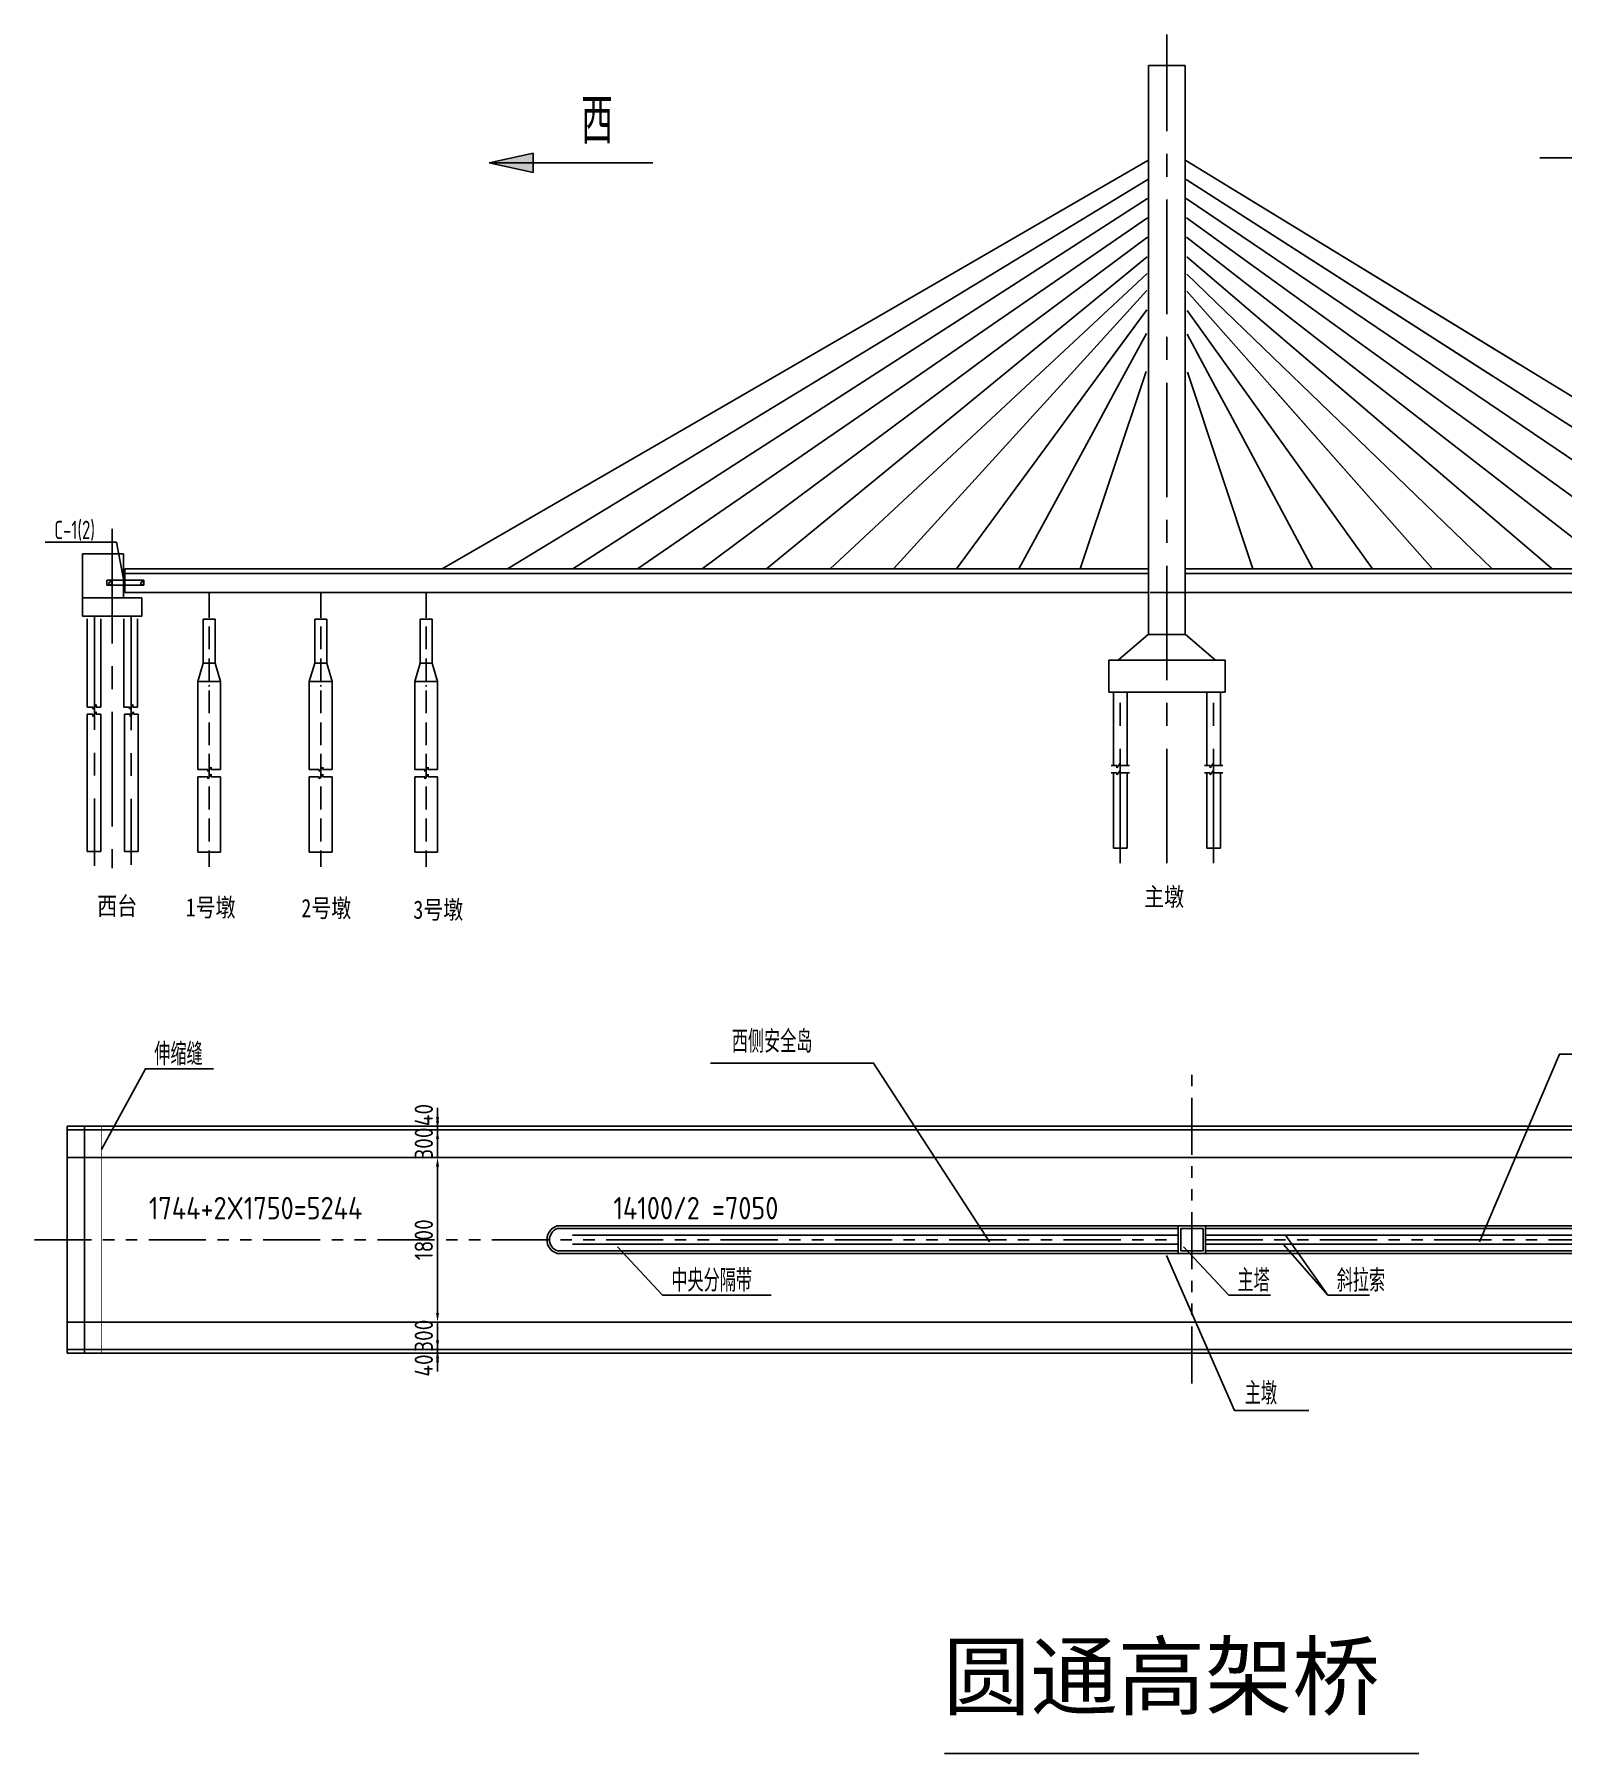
# Model space of a CAD drawing. Extents: x -60459 to 104780, y -18192 to 12827.
# Drawn here: x -19311 to -2605, y -16616 to 2171 of the extents above; entities that cross this region are included whole.
import ezdxf

# ---------------------------------------------------------------- set-up
doc = ezdxf.new("R2010")
doc.units = 0
doc.header["$LTSCALE"] = 1000
doc.header["$MEASUREMENT"] = 0
for name, pattern in [('CENTER', [2, 1.25, -0.25, 0.25, -0.25]), ('CENTERX2', [101.6, 63.5, -12.7, 12.7, -12.7]), ('DASH', [0.35, 0.25, -0.1]), ('DOT', [0.25, 0, -0.25]), ('PHANTOM2', [1.25, 0.625, -0.125, 0.125, -0.125, 0.125, -0.125])]:
    doc.linetypes.add(name, pattern=pattern)
for name, color, linetype in [('1', 1, 'Continuous'), ('3应力测点', 3, 'Continuous'), ('5', 6, 'CENTER'), ('CENT-1', 6, 'CENTER'), ('D', 154, 'Continuous'), ('ht', 3, 'Continuous'), ('TEXT', 152, 'Continuous'), ('wz', 1, 'Continuous'), ('XL-ZD-DLJB', 7, 'Continuous'), ('中心线', 6, 'CENTER')]:
    doc.layers.add(name, color=color, linetype=linetype)
doc.styles.add('HZ', font='', dxfattribs={"width": 0.8})
doc.styles.add('HZTXT', font='', dxfattribs={"width": 0.8})
doc.styles.add('st', font='')
doc.styles.get("Standard").update_dxf_attribs({"font": 'gbenor.shx', "bigfont": 'gbcbig.shx'})
doc.styles.add('TSSD_Label', font='Tssdeng.shx', dxfattribs={"width": 0.7, "bigfont": 'hztxt.shx'})
doc.styles.get('HZ').set_extended_font_data('SimSun')
doc.styles.get('HZTXT').set_extended_font_data('FangSong_GB2312')
doc.styles.get('st').set_extended_font_data('SimSun')
doc.dimstyles.get("Standard").update_dxf_attribs({"dimscale": 100, "dimtxt": 2, "dimasz": 1, "dimexe": 0.5, "dimexo": 2, "dimgap": 0.5, "dimtad": 1, "dimdec": 0, "dimzin": 0, "dimdsep": 46, "dimtxsty": 'Standard', "dimcen": 0.09, "dimadec": 0, "dimazin": 0, "dimtfac": 1, "dimtdec": 0, "dimtix": 1, "dimtmove": 2, "dimatfit": 3, "dimfxl": 1, "dimtolj": 1, "dimtzin": 0, "dimarcsym": 0})

# ---------------------------------------------------------------- blocks, each defined once
blk = doc.blocks.new('*D34')
at = {"layer": 'Defpoints', "color": 0, "transparency": 16777216}
for p in [(-15458, -9760), (-15458, -9800), (-14904, -9800)]:
    blk.add_point(p, dxfattribs=at)
at = {"layer": 'ht', "color": 0, "lineweight": -2, "transparency": 16777216}
for p, q in [((-14904, -9660), (-14904, -9560)), ((-15258, -9760), (-14854, -9760)), ((-14904, -9760), (-14904, -9800)), ((-15258, -9800), (-14854, -9800)), ((-14904, -9900), (-14904, -10000))]:
    blk.add_line(p, q, dxfattribs=at)
at = {"layer": 'ht', "color": 0, "transparency": 16777216}
for points in [[(-14920, -9660), (-14887, -9660), (-14904, -9760)], [(-14920, -9900), (-14887, -9900), (-14904, -9800)]]:
    blk.add_solid(points, dxfattribs=at)
at = {"layer": 'ht', "color": 0, "transparency": 16777216, "insert": (-15054, -9638), "char_height": 200, "attachment_point": 5, "rotation": 90}
blk.add_mtext('\\A1;40', dxfattribs=at)
blk = doc.blocks.new('*D35')
at = {"layer": 'Defpoints', "color": 0, "transparency": 16777216}
for p in [(-15458, -9800), (-15233, -10100), (-14904, -10100)]:
    blk.add_point(p, dxfattribs=at)
at = {"layer": 'ht', "color": 0, "lineweight": -2, "transparency": 16777216}
for p, q in [((-14904, -9700), (-14904, -9600)), ((-15258, -9800), (-14854, -9800)), ((-14904, -9800), (-14904, -10100)), ((-15033, -10100), (-14854, -10100)), ((-14904, -10200), (-14904, -10300))]:
    blk.add_line(p, q, dxfattribs=at)
at = {"layer": 'ht', "color": 0, "transparency": 16777216}
for points in [[(-14920, -9700), (-14887, -9700), (-14904, -9800)], [(-14920, -10200), (-14887, -10200), (-14904, -10100)]]:
    blk.add_solid(points, dxfattribs=at)
at = {"layer": 'ht', "color": 0, "transparency": 16777216, "insert": (-15054, -9950), "char_height": 200, "attachment_point": 5, "rotation": 90}
blk.add_mtext('\\A1;300', dxfattribs=at)
blk = doc.blocks.new('*D36')
at = {"layer": 'Defpoints', "color": 0, "transparency": 16777216}
for p in [(-15233, -10100), (-15255, -11900), (-14904, -11900)]:
    blk.add_point(p, dxfattribs=at)
at = {"layer": 'ht', "color": 0, "lineweight": -2, "transparency": 16777216}
for p, q in [((-15033, -10100), (-14854, -10100)), ((-14904, -10200), (-14904, -11800)), ((-15055, -11900), (-14854, -11900))]:
    blk.add_line(p, q, dxfattribs=at)
at = {"layer": 'ht', "color": 0, "transparency": 16777216}
for points in [[(-14920, -10200), (-14887, -10200), (-14904, -10100)], [(-14920, -11800), (-14887, -11800), (-14904, -11900)]]:
    blk.add_solid(points, dxfattribs=at)
at = {"layer": 'ht', "color": 0, "transparency": 16777216, "insert": (-15054, -11000), "char_height": 200, "attachment_point": 5, "rotation": 90}
blk.add_mtext('\\A1;1800', dxfattribs=at)
blk = doc.blocks.new('*D37')
at = {"layer": 'Defpoints', "color": 0, "transparency": 16777216}
for p in [(-15255, -11900), (-15223, -12200), (-14904, -12200)]:
    blk.add_point(p, dxfattribs=at)
at = {"layer": 'ht', "color": 0, "lineweight": -2, "transparency": 16777216}
for p, q in [((-14904, -11800), (-14904, -11700)), ((-15055, -11900), (-14854, -11900)), ((-14904, -11900), (-14904, -12200)), ((-15023, -12200), (-14854, -12200)), ((-14904, -12300), (-14904, -12400))]:
    blk.add_line(p, q, dxfattribs=at)
at = {"layer": 'ht', "color": 0, "transparency": 16777216}
for points in [[(-14920, -11800), (-14887, -11800), (-14904, -11900)], [(-14920, -12300), (-14887, -12300), (-14904, -12200)]]:
    blk.add_solid(points, dxfattribs=at)
at = {"layer": 'ht', "color": 0, "transparency": 16777216, "insert": (-15054, -12050), "char_height": 200, "attachment_point": 5, "rotation": 90}
blk.add_mtext('\\A1;300', dxfattribs=at)
blk = doc.blocks.new('*D38')
at = {"layer": 'Defpoints', "color": 0, "transparency": 16777216}
for p in [(-15223, -12200), (-15215, -12240), (-14904, -12240)]:
    blk.add_point(p, dxfattribs=at)
at = {"layer": 'ht', "color": 0, "lineweight": -2, "transparency": 16777216}
for p, q in [((-14904, -12100), (-14904, -12000)), ((-15023, -12200), (-14854, -12200)), ((-14904, -12200), (-14904, -12240)), ((-15015, -12240), (-14854, -12240)), ((-14904, -12340), (-14904, -12440))]:
    blk.add_line(p, q, dxfattribs=at)
at = {"layer": 'ht', "color": 0, "transparency": 16777216}
for points in [[(-14920, -12100), (-14887, -12100), (-14904, -12200)], [(-14920, -12340), (-14887, -12340), (-14904, -12240)]]:
    blk.add_solid(points, dxfattribs=at)
at = {"layer": 'ht', "color": 0, "transparency": 16777216, "insert": (-15054, -12375), "char_height": 200, "attachment_point": 5, "rotation": 90}
blk.add_mtext('\\A1;40', dxfattribs=at)

msp = doc.modelspace()

# ---------------------------------------------------------------- hatches: boundary and pattern name
at = {"layer": 'XL-ZD-DLJB'}
h = msp.add_hatch(color=256, dxfattribs=at)
h.paths.add_polyline_path([(-13857.5, 661.8), (-13857.5, 766.9), (-14339.7, 766.9)])
h.paths.add_polyline_path([(-13857.5, 766.9), (-13857.5, 872), (-14339.7, 766.9)])

# ---------------------------------------------------------------- linework, layer by layer
at = {"layer": '1', "color": 0}
for p, q in [((-6730.3, 1832.5), (-7130.3, 1832.5)), ((-6730.3, 1832.5), (-7130.3, 1832.5)), ((-6730.3, 1832.5), (-7130.3, 1832.5)), ((-6730.3, 1832.5), (-7130.3, 1832.5)), ((-18784.9, -3505.6), (-18336.2, -3505.6)), ((-18586.2, -3505.6), (-18336.2, -3505.6)), ((-18586.2, -3505.6), (-18336.2, -3505.6)), ((-18586.2, -3505.6), (-18336.2, -3505.6)), ((-18134.9, -3986.1), (-18784.9, -3986.1)), ((-18784.9, -3986.1), (-18784.9, -4186.1)), ((-18134.9, -3986.1), (-18784.9, -3986.1)), ((-18784.9, -3986.1), (-18784.9, -4186.1)), ((-18134.9, -3986.1), (-18784.9, -3986.1)), ((-18784.9, -3986.1), (-18784.9, -4186.1)), ((-18134.9, -3986.1), (-18784.9, -3986.1)), ((-18784.9, -3986.1), (-18784.9, -4186.1)), ((-18134.9, -3986.1), (-18134.9, -4186.1)), ((-18134.9, -3986.1), (-18134.9, -4186.1)), ((-18134.9, -3986.1), (-18134.9, -4186.1)), ((-18134.9, -3986.1), (-18134.9, -4186.1)), ((-18134.9, -4186.1), (-18784.9, -4186.1)), ((-18134.9, -4186.1), (-18784.9, -4186.1)), ((-18134.9, -4186.1), (-18784.9, -4186.1)), ((-18134.9, -4186.1), (-18784.9, -4186.1)), ((-18732.7, -4217), (-18732.7, -5178.9)), ((-18732.7, -4217), (-18732.7, -5178.9)), ((-18732.7, -4217), (-18732.7, -5178.9)), ((-18732.7, -4217), (-18732.7, -5178.9)), ((-18582.7, -4217), (-18582.7, -5178.9)), ((-18582.7, -4217), (-18582.7, -5178.9)), ((-18582.7, -4217), (-18582.7, -5178.9)), ((-18582.7, -4217), (-18582.7, -5178.9)), ((-18332.7, -4217), (-18332.7, -5178.9)), ((-18332.7, -4217), (-18332.7, -5178.9)), ((-18332.7, -4217), (-18332.7, -5178.9)), ((-18332.7, -4217), (-18332.7, -5178.9)), ((-18182.7, -4217), (-18182.7, -5178.9)), ((-18182.7, -4217), (-18182.7, -5178.9)), ((-18182.7, -4217), (-18182.7, -5178.9)), ((-18182.7, -4217), (-18182.7, -5178.9)), ((-17466.3, -4219.8), (-17334.3, -4219.8)), ((-17466.3, -4219.8), (-17334.3, -4219.8)), ((-17466.3, -4219.8), (-17334.3, -4219.8)), ((-17466.3, -4219.8), (-17334.3, -4219.8)), ((-16246.4, -4219.8), (-16114.5, -4219.8)), ((-16246.4, -4219.8), (-16114.5, -4219.8)), ((-16246.4, -4219.8), (-16114.5, -4219.8)), ((-16246.4, -4219.8), (-16114.5, -4219.8)), ((-15093.4, -4219.8), (-14961.5, -4219.8)), ((-15093.4, -4219.8), (-14961.5, -4219.8)), ((-15093.4, -4219.8), (-14961.5, -4219.8)), ((-15093.4, -4219.8), (-14961.5, -4219.8)), ((-6295.3, -4667.5), (-7565.3, -4667.5)), ((-7565.3, -5017.5), (-7565.3, -4667.5)), ((-6295.3, -4667.5), (-7565.3, -4667.5)), ((-7565.3, -5017.5), (-7565.3, -4667.5)), ((-6295.3, -4667.5), (-7565.3, -4667.5)), ((-7565.3, -5017.5), (-7565.3, -4667.5)), ((-6295.3, -4667.5), (-7565.3, -4667.5)), ((-7565.3, -5017.5), (-7565.3, -4667.5)), ((-6295.3, -5017.5), (-6295.3, -4667.5)), ((-6295.3, -5017.5), (-6295.3, -4667.5)), ((-6295.3, -5017.5), (-6295.3, -4667.5)), ((-6295.3, -5017.5), (-6295.3, -4667.5)), ((-17334.3, -4700.3), (-17466.3, -4700.3)), ((-17334.3, -4700.3), (-17466.3, -4700.3)), ((-17334.3, -4700.3), (-17466.3, -4700.3)), ((-17334.3, -4700.3), (-17466.3, -4700.3)), ((-16114.5, -4700.3), (-16246.4, -4700.3)), ((-16114.5, -4700.3), (-16246.4, -4700.3)), ((-16114.5, -4700.3), (-16246.4, -4700.3)), ((-16114.5, -4700.3), (-16246.4, -4700.3)), ((-14961.5, -4700.3), (-15093.4, -4700.3)), ((-14961.5, -4700.3), (-15093.4, -4700.3)), ((-14961.5, -4700.3), (-15093.4, -4700.3)), ((-14961.5, -4700.3), (-15093.4, -4700.3)), ((-17525.3, -4900.3), (-17525.3, -5862.2)), ((-17525.3, -4900.3), (-17525.3, -5862.2)), ((-17275.3, -4900.3), (-17525.3, -4900.3)), ((-17525.3, -4900.3), (-17525.3, -5862.2)), ((-17275.3, -4900.3), (-17525.3, -4900.3)), ((-17525.3, -4900.3), (-17525.3, -5862.2)), ((-17275.3, -4900.3), (-17525.3, -4900.3)), ((-17275.3, -4900.3), (-17275.3, -5862.2)), ((-17275.3, -4900.3), (-17275.3, -5862.2)), ((-17275.3, -4900.3), (-17275.3, -5862.2)), ((-16305.5, -4900.3), (-16305.5, -5862.2)), ((-16305.5, -4900.3), (-16305.5, -5862.2)), ((-16055.5, -4900.3), (-16305.5, -4900.3)), ((-16305.5, -4900.3), (-16305.5, -5862.2)), ((-16055.5, -4900.3), (-16305.5, -4900.3)), ((-16305.5, -4900.3), (-16305.5, -5862.2)), ((-16055.5, -4900.3), (-16305.5, -4900.3)), ((-16055.5, -4900.3), (-16055.5, -5862.2)), ((-16055.5, -4900.3), (-16055.5, -5862.2)), ((-16055.5, -4900.3), (-16055.5, -5862.2)), ((-15152.4, -4900.3), (-15152.4, -5862.2)), ((-15152.4, -4900.3), (-15152.4, -5862.2)), ((-14902.4, -4900.3), (-15152.4, -4900.3)), ((-15152.4, -4900.3), (-15152.4, -5862.2)), ((-14902.4, -4900.3), (-15152.4, -4900.3)), ((-15152.4, -4900.3), (-15152.4, -5862.2)), ((-14902.4, -4900.3), (-15152.4, -4900.3)), ((-14902.4, -4900.3), (-14902.4, -5862.2)), ((-14902.4, -4900.3), (-14902.4, -5862.2)), ((-14902.4, -4900.3), (-14902.4, -5862.2)), ((-6295.3, -5017.5), (-7565.3, -5017.5)), ((-6295.3, -5017.5), (-7565.3, -5017.5)), ((-6295.3, -5017.5), (-7565.3, -5017.5)), ((-6295.3, -5017.5), (-7565.3, -5017.5)), ((-7515.3, -5819.5), (-7515.3, -5017.5)), ((-7515.3, -5819.5), (-7515.3, -5017.5)), ((-7515.3, -5819.5), (-7515.3, -5017.5)), ((-7515.3, -5819.5), (-7515.3, -5017.5)), ((-7365.3, -5819.5), (-7365.3, -5017.5)), ((-7365.3, -5819.5), (-7365.3, -5017.5)), ((-7365.3, -5819.5), (-7365.3, -5017.5)), ((-7365.3, -5819.5), (-7365.3, -5017.5)), ((-6495.3, -5819.5), (-6495.3, -5017.5)), ((-6495.3, -5819.5), (-6495.3, -5017.5)), ((-6495.3, -5819.5), (-6495.3, -5017.5)), ((-6495.3, -5819.5), (-6495.3, -5017.5)), ((-6345.3, -5819.5), (-6345.3, -5017.5)), ((-6345.3, -5819.5), (-6345.3, -5017.5)), ((-6345.3, -5819.5), (-6345.3, -5017.5)), ((-6345.3, -5819.5), (-6345.3, -5017.5)), ((-18732.7, -5258.4), (-18732.7, -6757.6)), ((-18582.7, -5258.4), (-18582.7, -6757.6)), ((-18325.8, -5258.4), (-18325.8, -6082.2)), ((-18325.8, -5258.4), (-18325.8, -6082.2)), ((-18325.8, -5258.4), (-18325.8, -6082.2)), ((-18325.8, -5258.4), (-18325.8, -6757.6)), ((-18175.8, -5258.4), (-18175.8, -6082.2)), ((-18175.8, -5258.4), (-18175.8, -6082.2)), ((-18175.8, -5258.4), (-18175.8, -6082.2)), ((-18175.8, -5258.4), (-18175.8, -6757.6)), ((-17525.3, -5941.7), (-17525.3, -6765.5)), ((-17525.3, -5941.7), (-17525.3, -6765.5)), ((-17525.3, -5941.7), (-17525.3, -6765.5)), ((-17525.3, -5941.7), (-17525.3, -6765.5)), ((-17275.3, -5941.7), (-17275.3, -6765.5)), ((-17275.3, -5941.7), (-17275.3, -6765.5)), ((-17275.3, -5941.7), (-17275.3, -6765.5)), ((-17275.3, -5941.7), (-17275.3, -6765.5)), ((-16305.5, -5941.7), (-16305.5, -6765.5)), ((-16305.5, -5941.7), (-16305.5, -6765.5)), ((-16305.5, -5941.7), (-16305.5, -6765.5)), ((-16305.5, -5941.7), (-16305.5, -6765.5)), ((-16055.5, -5941.7), (-16055.5, -6765.5)), ((-16055.5, -5941.7), (-16055.5, -6765.5)), ((-16055.5, -5941.7), (-16055.5, -6765.5)), ((-16055.5, -5941.7), (-16055.5, -6765.5)), ((-15152.4, -5941.7), (-15152.4, -6765.5)), ((-15152.4, -5941.7), (-15152.4, -6765.5)), ((-15152.4, -5941.7), (-15152.4, -6765.5)), ((-15152.4, -5941.7), (-15152.4, -6765.5)), ((-14902.4, -5941.7), (-14902.4, -6765.5)), ((-14902.4, -5941.7), (-14902.4, -6765.5)), ((-14902.4, -5941.7), (-14902.4, -6765.5)), ((-14902.4, -5941.7), (-14902.4, -6765.5)), ((-7515.1, -6722.7), (-7515.1, -5898.9)), ((-7515.1, -6722.7), (-7515.1, -5898.9)), ((-7515.1, -6722.7), (-7515.1, -5898.9)), ((-7515.1, -6722.7), (-7515.1, -5898.9)), ((-7365.3, -6722.7), (-7365.3, -5898.9)), ((-7365.3, -6722.7), (-7365.3, -5898.9)), ((-7365.3, -6722.7), (-7365.3, -5898.9)), ((-7365.3, -6722.7), (-7365.3, -5898.9)), ((-6495.1, -6722.7), (-6495.1, -5898.9)), ((-6495.1, -6722.7), (-6495.1, -5898.9)), ((-6495.1, -6722.7), (-6495.1, -5898.9)), ((-6495.1, -6722.7), (-6495.1, -5898.9)), ((-6345.3, -6722.7), (-6345.3, -5898.9)), ((-6345.3, -6722.7), (-6345.3, -5898.9)), ((-6345.3, -6722.7), (-6345.3, -5898.9)), ((-6345.3, -6722.7), (-6345.3, -5898.9)), ((-18582.7, -6757.6), (-18732.7, -6757.6)), ((-18582.7, -6757.6), (-18732.7, -6757.6)), ((-18582.7, -6757.6), (-18732.7, -6757.6)), ((-18582.7, -6757.6), (-18732.7, -6757.6)), ((-18175.8, -6757.6), (-18325.8, -6757.6)), ((-7365.3, -6722.7), (-7515.3, -6722.7)), ((-7365.3, -6722.7), (-7515.3, -6722.7)), ((-7365.3, -6722.7), (-7515.3, -6722.7)), ((-7365.3, -6722.7), (-7515.3, -6722.7)), ((-6345.3, -6722.7), (-6495.3, -6722.7)), ((-6345.3, -6722.7), (-6495.3, -6722.7)), ((-6345.3, -6722.7), (-6495.3, -6722.7)), ((-6345.3, -6722.7), (-6495.3, -6722.7))]:
    msp.add_line(p, q, dxfattribs=at)
at = {"layer": '3应力测点'}
for p, q in [((-18411.3, -3375.8), (-19194.2, -3375.8)), ((-18331.4, -3800.2), (-18411.3, -3375.8))]:
    msp.add_line(p, q, dxfattribs=at)
at = {"layer": '5', "color": 0}
for p, q in [((-18459.9, -3233.2), (-18459.9, -6210.8)), ((-18459.9, -3233.2), (-18459.9, -6210.8)), ((-18459.9, -3233.2), (-18459.9, -6938.7)), ((-18654.2, -4178.2), (-18654.2, -6913.2)), ((-18251.8, -4182), (-18251.8, -6903.6))]:
    msp.add_line(p, q, dxfattribs=at)
at = {"layer": '5', "color": 0, "linetype": 'DASH'}
for p, q in [((-17400.3, -3947.3), (-17400.3, -6924.9)), ((-17400.3, -3947.3), (-17400.3, -6924.9)), ((-17400.3, -3947.3), (-17400.3, -6924.9)), ((-16180.5, -3947.3), (-16180.5, -6924.9)), ((-16180.5, -3947.3), (-16180.5, -6924.9)), ((-16180.5, -3947.3), (-16180.5, -6924.9)), ((-15027.4, -3947.3), (-15027.4, -6924.9)), ((-15027.4, -3947.3), (-15027.4, -6924.9)), ((-15027.4, -3947.3), (-15027.4, -6924.9))]:
    msp.add_line(p, q, dxfattribs=at)
at = {"layer": '5', "color": 0, "linetype": 'DOT'}
for p, q in [((-17400.3, -3947.3), (-17400.3, -6924.9)), ((-16180.5, -3947.3), (-16180.5, -6924.9)), ((-15027.4, -3947.3), (-15027.4, -6924.9))]:
    msp.add_line(p, q, dxfattribs=at)
at = {"layer": 'CENT-1', "color": 0}
for p, q in [((-6930.3, -6884.8), (-6930.3, 2171.2)), ((-6930.3, -6884.8), (-6930.3, 2171.2)), ((-6930.3, -6884.8), (-6930.3, 2171.2)), ((-6930.3, -6884.8), (-6930.3, 2171.2)), ((-7440.3, -6884.8), (-7440.3, -5017.5)), ((-7440.3, -6884.8), (-7440.3, -5017.5)), ((-7440.3, -6884.8), (-7440.3, -5017.5)), ((-7440.3, -6884.8), (-7440.3, -5017.5)), ((-6420.3, -6884.8), (-6420.3, -5017.5)), ((-6420.3, -6884.8), (-6420.3, -5017.5)), ((-6420.3, -6884.8), (-6420.3, -5017.5)), ((-6420.3, -6884.8), (-6420.3, -5017.5))]:
    msp.add_line(p, q, dxfattribs=at)
at = {"layer": 'D', "color": 0}
for p, q in [((-12350.3, -2221.9), (-7138.3, 791.8)), ((-3076.7, -1435.9), (-6722.3, 791.8)), ((-1790.4, -2221.9), (-6722.3, 791.8)), ((-7139.9, 585.1), (-14138.4, -3669.1)), ((-6720.7, 585.1), (-3374.2, -1559.4)), ((-13426.2, -3669.1), (-7141.5, 377.1)), ((-741.3, -3669.1), (-6719.1, 377.1)), ((-6253, 285.4), (-81.9, -3669.1)), ((-7143.1, 167.3), (-12716.6, -3669.1)), ((-6717.5, 167.3), (-3867.7, -1890.4)), ((-12010.2, -3669.1), (-7144.7, -45)), ((-4344.6, -1890.4), (-6715.8, -45)), ((-7146.4, -261), (-11307.4, -3669.1)), ((-6714.2, -261), (-2720.8, -3669.1)), ((-6714.2, -261), (-2720.8, -3669.1)), ((-6714.2, -261), (-2720.8, -3669.1)), ((-6714.2, -261), (-2720.8, -3669.1)), ((-10612.1, -3669.1), (-7147.8, -441.5)), ((-10612.1, -3669.1), (-7147.8, -441.5)), ((-3375.8, -3669.1), (-6712.7, -448.8)), ((-3375.8, -3669.1), (-6712.7, -448.8)), ((-3375.8, -3669.1), (-6712.7, -448.8)), ((-3375.8, -3669.1), (-6712.7, -448.8)), ((-7149.2, -629.2), (-8093.7, -1666.1)), ((-6711.3, -636.3), (-6003.5, -1435.9)), ((-6711.3, -636.3), (-6003.5, -1435.9)), ((-7150.8, -838.9), (-7828.3, -1760.4)), ((-7150.8, -838.9), (-7589.8, -1435.9)), ((-6709.7, -846), (-6052.9, -1760.4)), ((-7513.1, -1760.4), (-7152.8, -1098)), ((-6398.7, -1683.3), (-6707.7, -1105.3)), ((-6003.5, -1435.9), (-4027, -3669.1)), ((-8093.7, -1666.1), (-9918.2, -3669.1)), ((-7156, -1511.4), (-7880.2, -3669.1)), ((-6704.5, -1520.5), (-5992.8, -3669.1)), ((-6243.8, -1973.1), (-6398.7, -1683.3)), ((-7828.3, -1760.4), (-8167.6, -2221.9)), ((-7828.3, -1760.4), (-7923.9, -1890.4)), ((-7764.1, -2221.9), (-7513.1, -1760.4)), ((-6052.9, -1760.4), (-5721.3, -2221.9)), ((-5766.8, -1703.4), (-4027, -3669.1)), ((-5337.1, -3669.1), (-6243.8, -1973.1)), ((-2059, -3669.1), (-4344.6, -1890.4)), ((-3867.7, -1890.4), (-1404.3, -3669.1)), ((-14853.1, -3669.1), (-12350.3, -2221.9)), ((-8167.6, -2221.9), (-9231.6, -3669.1)), ((-8167.6, -2221.9), (-9231.6, -3669.1)), ((-8551.2, -3669.1), (-7764.1, -2221.9)), ((-5721.3, -2221.9), (-4681.9, -3669.1))]:
    msp.add_line(p, q, dxfattribs=at)
at = {"layer": 'ht', "color": 0}
for points in [[(-18578.5, -10013.8), (-18095.9, -9132.6), (-17354.3, -9132.6)], [(-18952.1, -9760), (391.9, -9760)], [(-18952.1, -12240), (-18952.1, -9760)], [(-18761.7, -12240), (-18761.7, -9760)], [(-18952.1, -9800), (391.9, -9800)], [(-18952.1, -10100), (391.9, -10100)], [(-13595.1, -10850), (391.9, -10850), (391.9, -11150), (-13595.1, -11150)], [(-13591, -10877.6), (-6808.1, -10877.6)], [(-6508.1, -10877.6), (274.9, -10877.6)], [(-13428.6, -10950), (-6808.1, -10950)], [(-13428.6, -11050), (-6808.1, -11050)], [(-12937.2, -11078.6), (-12443.7, -11606.9), (-11257.1, -11606.9)], [(-6508.1, -10950), (235.8, -10950)], [(-6508.1, -11050), (235.8, -11050)], [(-5661.2, -11050), (-5170.1, -11606.9), (-4715.1, -11606.9)], [(-5170.1, -11606.9), (-5634.1, -10950)], [(-6808.1, -11122.3), (-13591, -11122.3)], [(274.9, -11122.3), (-6508.1, -11122.3)], [(-18952.1, -11900), (391.9, -11900)], [(-18952.1, -12200), (391.9, -12200)], [(-18952.1, -12240), (391.9, -12240)], [(-9360.3, -16615.6), (-4177.8, -16615.6)]]:
    msp.add_lwpolyline(points, dxfattribs=at)
at = {"layer": 'ht', "color": 0, "linetype": 'PHANTOM2'}
for points in [[(-6658.1, -12572.9), (-6658.1, -9173.6)], [(-19310.6, -11000), (-6808.1, -11000)], [(-6508.1, -11000), (391.9, -11000)]]:
    msp.add_lwpolyline(points, dxfattribs=at)
at = {"layer": 'ht', "color": 0, "const_width": 10}
msp.add_lwpolyline([(-18578.5, -12240), (-18578.5, -9760)], dxfattribs=at)
at = {"layer": 'ht', "color": 0}
for points in [[(-6808.1, -11150), (-6508.1, -11150), (-6508.1, -10850), (-6808.1, -10850)], [(-6780.4, -11122.3), (-6535.8, -11122.3), (-6535.8, -10877.6), (-6780.4, -10877.6)]]:
    msp.add_lwpolyline(points, close=True, dxfattribs=at)
for radius, start, end in [(156.1, 106.0348, 253.9652), (128.4, 107.6903, 252.3097)]:
    msp.add_arc((-13552, -11000), radius, start, end, dxfattribs=at)
at = {"layer": 'wz', "color": 0}
for points in [[(-3513.6, -11023.4), (-2640.6, -8972.9), (-894.6, -8972.9)], [(-8871.2, -11023.1), (-10136.6, -9070), (-11921.4, -9070)], [(-6748.5, -11078.6), (-6255.1, -11606.9), (-5800.1, -11606.9)], [(-6936.2, -11174), (-6191, -12867.7), (-5380.7, -12867.7)]]:
    msp.add_lwpolyline(points, dxfattribs=at)
at = {"layer": 'XL-ZD-DLJB'}
for p, q in [((-7130.3, 1832.5), (-7130.3, -4385.4)), ((-6730.3, 1832.5), (-6730.3, -4385.4)), ((-14339.7, 766.9), (-13857.5, 872)), ((-14339.7, 766.9), (-12548.9, 766.9)), ((-14339.7, 766.9), (-13857.5, 661.8)), ((-13857.5, 872), (-13857.5, 766.9)), ((-13857.5, 661.8), (-13857.5, 766.9)), ((-1064, 823.3), (-2854.9, 823.3)), ((-18784.9, -3505.6), (-18784.9, -3986.1)), ((-18336.2, -3505.6), (-18336.2, -3986.1)), ((-18322.9, -3669.1), (-7130.3, -3669.1)), ((-18322.9, -3669.1), (-18322.9, -3929.1)), ((-18322.9, -3719.3), (-7130.3, -3719.3)), ((-6730.3, -3669.1), (4636.1, -3669.1)), ((-6730.3, -3719.3), (4636.1, -3719.3)), ((-18322.9, -3929.1), (-7130.3, -3929.1)), ((-7113.2, -3929.1), (4636.1, -3929.1)), ((-18586.2, -3986.1), (-18199.9, -3986.1)), ((-17466.3, -4219.8), (-17466.3, -4700.3)), ((-17334.3, -4219.8), (-17334.3, -4700.3)), ((-16246.4, -4219.8), (-16246.4, -4700.3)), ((-16114.5, -4219.8), (-16114.5, -4700.3)), ((-15093.4, -4219.8), (-15093.4, -4700.3)), ((-14961.5, -4219.8), (-14961.5, -4700.3)), ((-7461.1, -4664.7), (-7135.6, -4385.4)), ((-7135.6, -4385.4), (-6729.3, -4385.4)), ((-6729.3, -4385.4), (-6398, -4667.6)), ((-6730.3, -4667.5), (-6295.3, -4667.5)), ((-17466.3, -4700.3), (-17525.3, -4900.3)), ((-17466.3, -4700.3), (-17334.3, -4700.3)), ((-17334.3, -4700.3), (-17275.3, -4900.3)), ((-16246.4, -4700.3), (-16305.5, -4900.3)), ((-16246.4, -4700.3), (-16114.5, -4700.3)), ((-16114.5, -4700.3), (-16055.5, -4900.3)), ((-15093.4, -4700.3), (-15152.4, -4900.3)), ((-15093.4, -4700.3), (-14961.5, -4700.3)), ((-14961.5, -4700.3), (-14902.4, -4900.3)), ((-17525.3, -6765.5), (-17275.3, -6765.5)), ((-16305.5, -6765.5), (-16055.5, -6765.5)), ((-15152.4, -6765.5), (-14902.4, -6765.5))]:
    msp.add_line(p, q, dxfattribs=at)
at = {"layer": 'XL-ZD-DLJB', "linetype": 'CENTERX2'}
msp.add_line((-18322.9, -3929.1), (-18322.9, -3669.1), dxfattribs=at)
msp.add_lwpolyline([(-18519.9, -3792.3), (-18113.2, -3792.3), (-18113.2, -3846.4), (-18519.9, -3846.4)], close=True, dxfattribs=at)
for centre in [(-18479, -3826.4), (-18132, -3826.4)]:
    msp.add_circle(centre, 16.3, dxfattribs=at)
at = {"layer": '中心线', "color": 0, "linetype": 'Continuous'}
for p, q in [((-18671.5, -5178.9), (-18732.7, -5178.9)), ((-18671.5, -5178.9), (-18732.7, -5178.9)), ((-18671.5, -5178.9), (-18732.7, -5178.9)), ((-18671.5, -5178.9), (-18732.7, -5178.9)), ((-18671.5, -5258.4), (-18732.7, -5258.4)), ((-18671.5, -5258.4), (-18732.7, -5258.4)), ((-18671.5, -5258.4), (-18732.7, -5258.4)), ((-18671.5, -5258.4), (-18732.7, -5258.4)), ((-18633.9, -5151.4), (-18671.5, -5201.4)), ((-18633.9, -5151.4), (-18671.5, -5201.4)), ((-18633.9, -5151.4), (-18671.5, -5201.4)), ((-18633.9, -5151.4), (-18671.5, -5201.4)), ((-18671.5, -5201.4), (-18671.5, -5178.9)), ((-18671.5, -5201.4), (-18671.5, -5178.9)), ((-18671.5, -5201.4), (-18671.5, -5178.9)), ((-18671.5, -5201.4), (-18671.5, -5178.9)), ((-18633.9, -5230.9), (-18671.5, -5280.9)), ((-18633.9, -5230.9), (-18671.5, -5280.9)), ((-18633.9, -5230.9), (-18671.5, -5280.9)), ((-18633.9, -5230.9), (-18671.5, -5280.9)), ((-18671.5, -5280.9), (-18671.5, -5258.4)), ((-18671.5, -5280.9), (-18671.5, -5258.4)), ((-18671.5, -5280.9), (-18671.5, -5258.4)), ((-18671.5, -5280.9), (-18671.5, -5258.4)), ((-18633.9, -5178.9), (-18633.9, -5151.4)), ((-18633.9, -5178.9), (-18633.9, -5151.4)), ((-18633.9, -5178.9), (-18633.9, -5151.4)), ((-18633.9, -5178.9), (-18633.9, -5151.4)), ((-18582.7, -5178.9), (-18633.9, -5178.9)), ((-18582.7, -5178.9), (-18633.9, -5178.9)), ((-18582.7, -5178.9), (-18633.9, -5178.9)), ((-18582.7, -5178.9), (-18633.9, -5178.9)), ((-18633.9, -5258.4), (-18633.9, -5230.9)), ((-18633.9, -5258.4), (-18633.9, -5230.9)), ((-18633.9, -5258.4), (-18633.9, -5230.9)), ((-18633.9, -5258.4), (-18633.9, -5230.9)), ((-18582.7, -5258.4), (-18633.9, -5258.4)), ((-18582.7, -5258.4), (-18633.9, -5258.4)), ((-18582.7, -5258.4), (-18633.9, -5258.4)), ((-18582.7, -5258.4), (-18633.9, -5258.4)), ((-18271.5, -5178.9), (-18332.7, -5178.9)), ((-18271.5, -5178.9), (-18332.7, -5178.9)), ((-18271.5, -5178.9), (-18332.7, -5178.9)), ((-18271.5, -5178.9), (-18332.7, -5178.9)), ((-18264.7, -5258.4), (-18325.8, -5258.4)), ((-18264.7, -5258.4), (-18325.8, -5258.4)), ((-18264.7, -5258.4), (-18325.8, -5258.4)), ((-18264.7, -5258.4), (-18325.8, -5258.4)), ((-18233.9, -5151.4), (-18271.5, -5201.4)), ((-18233.9, -5151.4), (-18271.5, -5201.4)), ((-18233.9, -5151.4), (-18271.5, -5201.4)), ((-18233.9, -5151.4), (-18271.5, -5201.4)), ((-18271.5, -5201.4), (-18271.5, -5178.9)), ((-18271.5, -5201.4), (-18271.5, -5178.9)), ((-18271.5, -5201.4), (-18271.5, -5178.9)), ((-18271.5, -5201.4), (-18271.5, -5178.9)), ((-18227.1, -5230.9), (-18264.7, -5280.9)), ((-18227.1, -5230.9), (-18264.7, -5280.9)), ((-18227.1, -5230.9), (-18264.7, -5280.9)), ((-18227.1, -5230.9), (-18264.7, -5280.9)), ((-18264.7, -5280.9), (-18264.7, -5258.4)), ((-18264.7, -5280.9), (-18264.7, -5258.4)), ((-18264.7, -5280.9), (-18264.7, -5258.4)), ((-18264.7, -5280.9), (-18264.7, -5258.4)), ((-18233.9, -5178.9), (-18233.9, -5151.4)), ((-18233.9, -5178.9), (-18233.9, -5151.4)), ((-18233.9, -5178.9), (-18233.9, -5151.4)), ((-18233.9, -5178.9), (-18233.9, -5151.4)), ((-18182.7, -5178.9), (-18233.9, -5178.9)), ((-18182.7, -5178.9), (-18233.9, -5178.9)), ((-18182.7, -5178.9), (-18233.9, -5178.9)), ((-18182.7, -5178.9), (-18233.9, -5178.9)), ((-18227.1, -5258.4), (-18227.1, -5230.9)), ((-18227.1, -5258.4), (-18227.1, -5230.9)), ((-18227.1, -5258.4), (-18227.1, -5230.9)), ((-18227.1, -5258.4), (-18227.1, -5230.9)), ((-18175.8, -5258.4), (-18227.1, -5258.4)), ((-18175.8, -5258.4), (-18227.1, -5258.4)), ((-18175.8, -5258.4), (-18227.1, -5258.4)), ((-18175.8, -5258.4), (-18227.1, -5258.4)), ((-7479.1, -5819.5), (-7540.3, -5819.5)), ((-7479.1, -5819.5), (-7540.3, -5819.5)), ((-7479.1, -5819.5), (-7540.3, -5819.5)), ((-7479.1, -5819.5), (-7540.3, -5819.5)), ((-7441.5, -5792), (-7479.1, -5841.9)), ((-7441.5, -5792), (-7479.1, -5841.9)), ((-7441.5, -5792), (-7479.1, -5841.9)), ((-7441.5, -5792), (-7479.1, -5841.9)), ((-7479.1, -5841.9), (-7479.1, -5819.5)), ((-7479.1, -5841.9), (-7479.1, -5819.5)), ((-7479.1, -5841.9), (-7479.1, -5819.5)), ((-7479.1, -5841.9), (-7479.1, -5819.5)), ((-7441.5, -5819.5), (-7441.5, -5792)), ((-7441.5, -5819.5), (-7441.5, -5792)), ((-7441.5, -5819.5), (-7441.5, -5792)), ((-7441.5, -5819.5), (-7441.5, -5792)), ((-7340.3, -5819.5), (-7441.5, -5819.5)), ((-7340.3, -5819.5), (-7441.5, -5819.5)), ((-7340.3, -5819.5), (-7441.5, -5819.5)), ((-7340.3, -5819.5), (-7441.5, -5819.5)), ((-6459.1, -5819.5), (-6520.3, -5819.5)), ((-6459.1, -5819.5), (-6520.3, -5819.5)), ((-6459.1, -5819.5), (-6520.3, -5819.5)), ((-6459.1, -5819.5), (-6520.3, -5819.5)), ((-6421.5, -5792), (-6459.1, -5841.9)), ((-6421.5, -5792), (-6459.1, -5841.9)), ((-6421.5, -5792), (-6459.1, -5841.9)), ((-6421.5, -5792), (-6459.1, -5841.9)), ((-6459.1, -5841.9), (-6459.1, -5819.5)), ((-6459.1, -5841.9), (-6459.1, -5819.5)), ((-6459.1, -5841.9), (-6459.1, -5819.5)), ((-6459.1, -5841.9), (-6459.1, -5819.5)), ((-6421.5, -5819.5), (-6421.5, -5792)), ((-6421.5, -5819.5), (-6421.5, -5792)), ((-6421.5, -5819.5), (-6421.5, -5792)), ((-6421.5, -5819.5), (-6421.5, -5792)), ((-6320.3, -5819.5), (-6421.5, -5819.5)), ((-6320.3, -5819.5), (-6421.5, -5819.5)), ((-6320.3, -5819.5), (-6421.5, -5819.5)), ((-6320.3, -5819.5), (-6421.5, -5819.5)), ((-17416.1, -5862.2), (-17525.3, -5862.2)), ((-17416.1, -5941.7), (-17525.3, -5941.7)), ((-17378.6, -5834.7), (-17416.1, -5884.7)), ((-17378.6, -5834.7), (-17416.1, -5884.7)), ((-17378.6, -5834.7), (-17416.1, -5884.7)), ((-17378.6, -5834.7), (-17416.1, -5884.7)), ((-17416.1, -5884.7), (-17416.1, -5862.2)), ((-17378.6, -5914.2), (-17416.1, -5964.1)), ((-17416.1, -5964.1), (-17416.1, -5941.7)), ((-17378.6, -5862.2), (-17378.6, -5834.7)), ((-17378.6, -5862.2), (-17378.6, -5834.7)), ((-17378.6, -5862.2), (-17378.6, -5834.7)), ((-17378.6, -5862.2), (-17378.6, -5834.7)), ((-17275.3, -5862.2), (-17378.6, -5862.2)), ((-17378.6, -5941.7), (-17378.6, -5914.2)), ((-17275.3, -5941.7), (-17378.6, -5941.7)), ((-16196.3, -5862.2), (-16305.5, -5862.2)), ((-16196.3, -5941.7), (-16305.5, -5941.7)), ((-16158.7, -5834.7), (-16196.3, -5884.7)), ((-16158.7, -5834.7), (-16196.3, -5884.7)), ((-16158.7, -5834.7), (-16196.3, -5884.7)), ((-16158.7, -5834.7), (-16196.3, -5884.7)), ((-16196.3, -5884.7), (-16196.3, -5862.2)), ((-16158.7, -5914.2), (-16196.3, -5964.1)), ((-16196.3, -5964.1), (-16196.3, -5941.7)), ((-16158.7, -5862.2), (-16158.7, -5834.7)), ((-16158.7, -5862.2), (-16158.7, -5834.7)), ((-16158.7, -5862.2), (-16158.7, -5834.7)), ((-16158.7, -5862.2), (-16158.7, -5834.7)), ((-16055.5, -5862.2), (-16158.7, -5862.2)), ((-16158.7, -5941.7), (-16158.7, -5914.2)), ((-16055.5, -5941.7), (-16158.7, -5941.7)), ((-15043.3, -5862.2), (-15152.4, -5862.2)), ((-15043.3, -5941.7), (-15152.4, -5941.7)), ((-15005.7, -5834.7), (-15043.3, -5884.7)), ((-15005.7, -5834.7), (-15043.3, -5884.7)), ((-15005.7, -5834.7), (-15043.3, -5884.7)), ((-15005.7, -5834.7), (-15043.3, -5884.7)), ((-15043.3, -5884.7), (-15043.3, -5862.2)), ((-15005.7, -5914.2), (-15043.3, -5964.1)), ((-15043.3, -5964.1), (-15043.3, -5941.7)), ((-15005.7, -5862.2), (-15005.7, -5834.7)), ((-15005.7, -5862.2), (-15005.7, -5834.7)), ((-15005.7, -5862.2), (-15005.7, -5834.7)), ((-15005.7, -5862.2), (-15005.7, -5834.7)), ((-14902.4, -5862.2), (-15005.7, -5862.2)), ((-15005.7, -5941.7), (-15005.7, -5914.2)), ((-14902.4, -5941.7), (-15005.7, -5941.7)), ((-7479.1, -5898.9), (-7540.3, -5898.9)), ((-7479.1, -5898.9), (-7540.3, -5898.9)), ((-7479.1, -5898.9), (-7540.3, -5898.9)), ((-7479.1, -5898.9), (-7540.3, -5898.9)), ((-7441.5, -5871.4), (-7479.1, -5921.4)), ((-7441.5, -5871.4), (-7479.1, -5921.4)), ((-7441.5, -5871.4), (-7479.1, -5921.4)), ((-7441.5, -5871.4), (-7479.1, -5921.4)), ((-7479.1, -5921.4), (-7479.1, -5898.9)), ((-7479.1, -5921.4), (-7479.1, -5898.9)), ((-7479.1, -5921.4), (-7479.1, -5898.9)), ((-7479.1, -5921.4), (-7479.1, -5898.9)), ((-7441.5, -5898.9), (-7441.5, -5871.4)), ((-7441.5, -5898.9), (-7441.5, -5871.4)), ((-7441.5, -5898.9), (-7441.5, -5871.4)), ((-7441.5, -5898.9), (-7441.5, -5871.4)), ((-7340.3, -5898.9), (-7441.5, -5898.9)), ((-7340.3, -5898.9), (-7441.5, -5898.9)), ((-7340.3, -5898.9), (-7441.5, -5898.9)), ((-7340.3, -5898.9), (-7441.5, -5898.9)), ((-6459.1, -5898.9), (-6520.3, -5898.9)), ((-6459.1, -5898.9), (-6520.3, -5898.9)), ((-6459.1, -5898.9), (-6520.3, -5898.9)), ((-6459.1, -5898.9), (-6520.3, -5898.9)), ((-6421.5, -5871.4), (-6459.1, -5921.4)), ((-6421.5, -5871.4), (-6459.1, -5921.4)), ((-6421.5, -5871.4), (-6459.1, -5921.4)), ((-6421.5, -5871.4), (-6459.1, -5921.4)), ((-6459.1, -5921.4), (-6459.1, -5898.9)), ((-6459.1, -5921.4), (-6459.1, -5898.9)), ((-6459.1, -5921.4), (-6459.1, -5898.9)), ((-6459.1, -5921.4), (-6459.1, -5898.9)), ((-6421.5, -5898.9), (-6421.5, -5871.4)), ((-6421.5, -5898.9), (-6421.5, -5871.4)), ((-6421.5, -5898.9), (-6421.5, -5871.4)), ((-6421.5, -5898.9), (-6421.5, -5871.4)), ((-6320.3, -5898.9), (-6421.5, -5898.9)), ((-6320.3, -5898.9), (-6421.5, -5898.9)), ((-6320.3, -5898.9), (-6421.5, -5898.9)), ((-6320.3, -5898.9), (-6421.5, -5898.9))]:
    msp.add_line(p, q, dxfattribs=at)

# ---------------------------------------------------------------- texts
at = {"layer": 'ht', "color": 0, "char_height": 245, "attachment_point": 1}
for s, insert in [('\\A1;伸缩缝', (-18000, -8849.1)), ('1744+2X1750=5244', (-18058.8, -10532.4)), ('\\A1;14100/2 =7050', (-12981.3, -10532.4)), ('\\A1;中央分隔带', (-12347.9, -11323.4)), ('\\A1;斜拉索', (-5074.2, -11323.4))]:
    msp.add_mtext_dynamic_manual_height_columns(s, width=1964.158, gutter_width=1750, heights=[0], dxfattribs=dict(at, insert=insert))
at = {"layer": 'ht', "color": 0, "insert": (-9377.9, -15420.9), "char_height": 700, "attachment_point": 1, "style": 'st'}
msp.add_mtext_dynamic_manual_height_columns('圆通高架桥', width=6882.343, gutter_width=1750, heights=[0], dxfattribs=at)
at = {"layer": 'TEXT', "style": 'TSSD_Label', "width": 0.7}
for s, height, p in [('西', 500, (-13334.5, 975.4)), ('C-1(2)', 200, (-19093.3, -3343.3))]:
    msp.add_text(s, height=height, dxfattribs=at).set_placement(p)
at = {"layer": 'wz', "color": 0, "char_height": 245, "attachment_point": 1}
for s, insert in [('\\A1;西侧安全岛', (-11687.2, -8711.7)), ('\\A1;主塔', (-6159.2, -11323.4)), ('\\A1;主墩', (-6079.3, -12556.4))]:
    msp.add_mtext_dynamic_manual_height_columns(s, width=1964.158, gutter_width=1750, heights=[0], dxfattribs=dict(at, insert=insert))
at = {"layer": 'XL-ZD-DLJB', "linetype": 'CENTERX2', "char_height": 200, "attachment_point": 1}
for s, insert, style in [('主墩', (-7179.9, -7152.6), 'HZ'), ('{\\fSimSun|b0|i0|c134|p2;西台}', (-18623.7, -7253.2), 'HZTXT'), ('1号墩', (-17656.7, -7268), 'HZ'), ('2号墩', (-16392.3, -7276.1), 'HZ'), ('3号墩', (-15168.1, -7293.3), 'HZ')]:
    msp.add_mtext_dynamic_manual_height_columns(s, width=810, gutter_width=40, heights=[520], dxfattribs=dict(at, insert=insert, style=style))

# ---------------------------------------------------------------- dimensions: what is measured, and where the dimension line sits
at = {"layer": 'ht', "color": 0}
for base, p1, p2, picture, middle in [((-14903.5, -9800), (-15458.1, -9760), (-15458.1, -9800), '*D34', (-15053.5, -9638.4)), ((-14903.5, -12240), (-15223.4, -12200), (-15214.6, -12240), '*D38', (-15053.5, -12375.4))]:
    dim = msp.add_linear_dim(base=base, p1=p1, p2=p2, angle=90, dimstyle='Standard', dxfattribs=at)
    dim.commit()
    dim.dimension.update_dxf_attribs({"geometry": picture, "text_midpoint": middle, "dimtype": 160})
for base, p1, p2, picture, middle in [((-14903.5, -10100), (-15458.1, -9800), (-15232.8, -10100), '*D35', (-15053.5, -9950)), ((-14903.5, -11900), (-15232.8, -10100), (-15254.7, -11900), '*D36', (-15053.5, -11000)), ((-14903.5, -12200), (-15254.7, -11900), (-15223.4, -12200), '*D37', (-15053.5, -12050))]:
    dim = msp.add_linear_dim(base=base, p1=p1, p2=p2, angle=90, dimstyle='Standard', dxfattribs=at)
    dim.commit()
    dim.dimension.update_dxf_attribs({"geometry": picture, "text_midpoint": middle})

doc.saveas('drawing.dxf')
